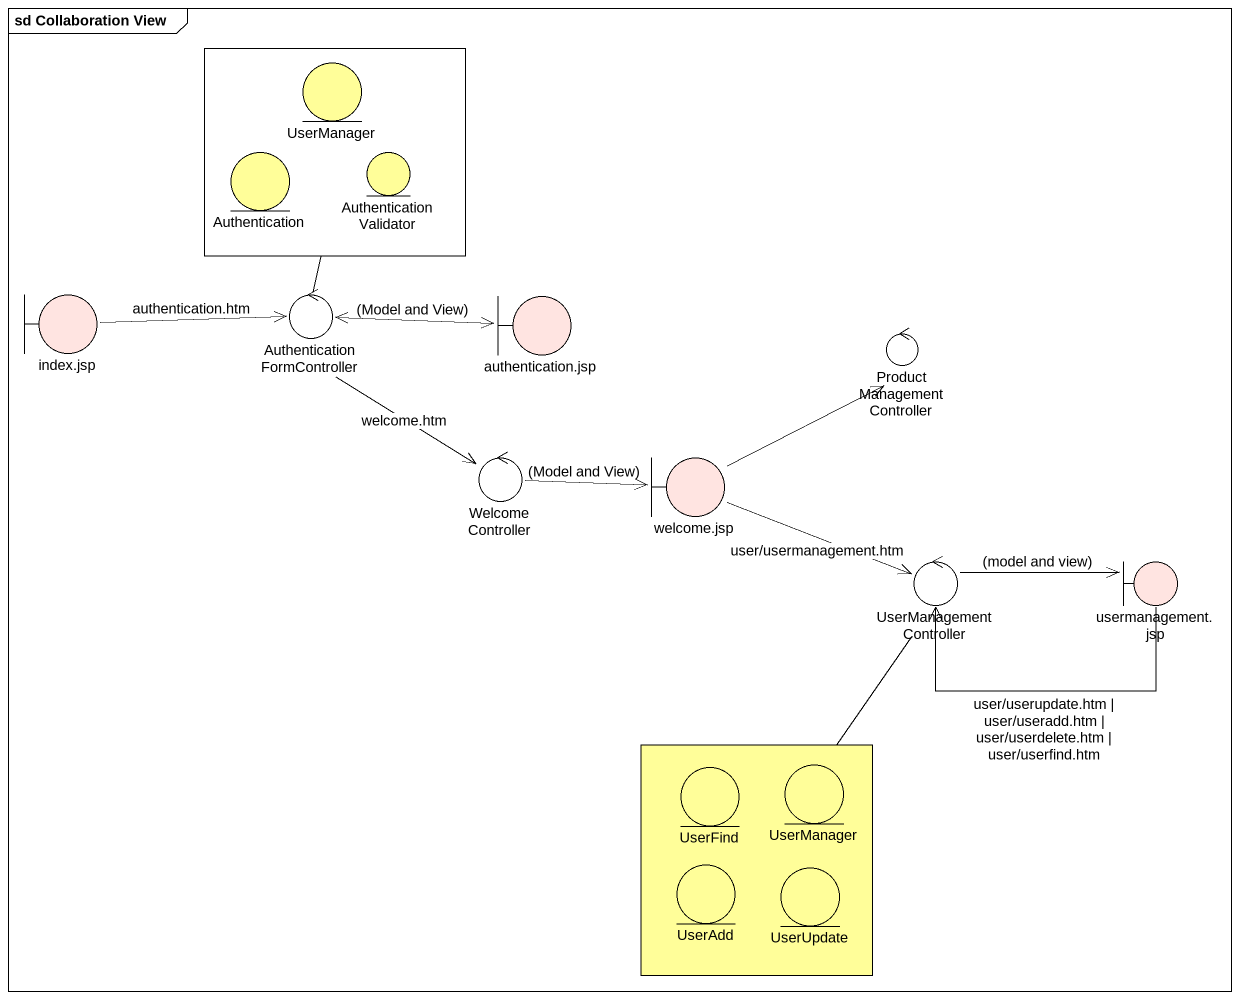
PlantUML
@startuml
mainframe sd Collaboration View
rectangle " " as rectangle1 {
  entity UserManager #FFFE99
  entity Authentication #FFFE99
  entity AuthenticationValidator #FFFE99
}
boundary "index.jsp" as index_jsp #FFE4E1
control AuthenticationFormController
boundary "authentication.jsp" as authentication_jsp #FFE4E1
control ProductManagementController
control WelcomeController
boundary "welcome.jsp" as welcome_jsp #FFE4E1
control UserManagementController
boundary "usermanagement.jsp" as usermanagement_jsp #FFE4E1
rectangle " " as rectangle2 #FFFE99 {
  entity UserFind #FFFE99
  entity "UserManager" as UserManager_2 #FFFE99
  entity UserAdd #FFFE99
  entity UserUpdate #FFFE99
}
rectangle1 -- AuthenticationFormController
index_jsp -right-> AuthenticationFormController : authentication.htm
AuthenticationFormController <-right-> authentication_jsp : (Model and View)
AuthenticationFormController --> WelcomeController : welcome.htm
WelcomeController -right-> welcome_jsp : (Model and View)
welcome_jsp -up-> ProductManagementController
welcome_jsp -right-> UserManagementController : user/usermanagement.htm
UserManagementController -right-> usermanagement_jsp : (model and view)
UserManagementController -- rectangle2
usermanagement_jsp -left-> UserManagementController : user/userupdate.htm | user/useradd.htm | user/userdelete.htm | user/userfind.htm
@enduml
